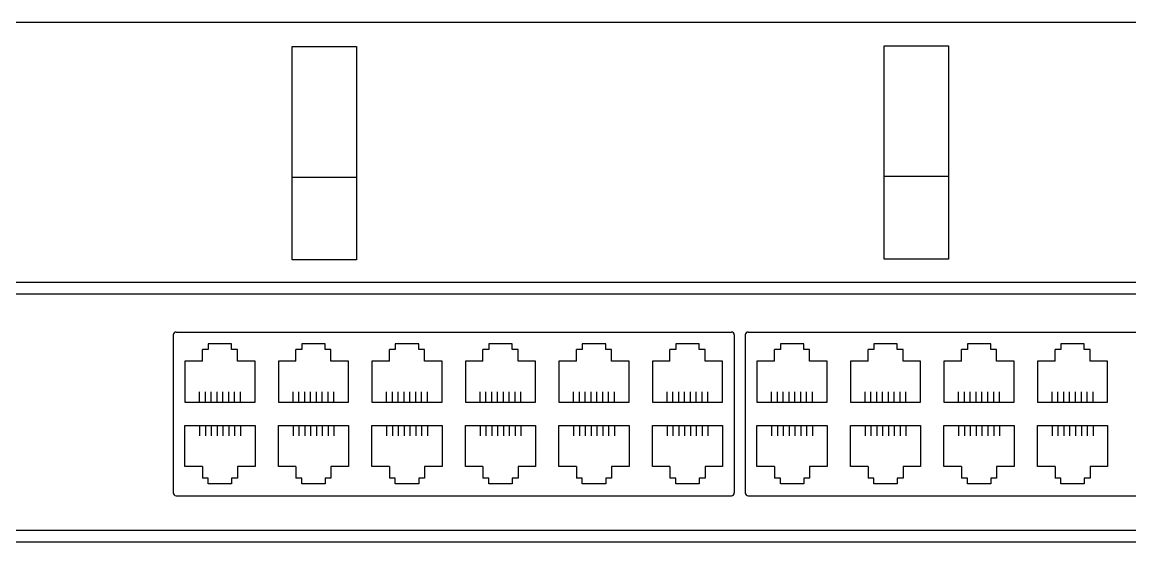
# Model space of a CAD drawing. Extents: x -260425 to 1294666, y -169889 to -2349.
# Drawn here: x 1000060 to 1001955, y -25798 to -24909 of the extents above; entities that cross this region are included whole.
import ezdxf
from ezdxf.enums import TextEntityAlignment as Align

# ---------------------------------------------------------------- set-up
doc = ezdxf.new("R2010")
doc.units = 0
doc.header["$LTSCALE"] = 100
doc.styles.add('1ISOCPEUR', font='isocpeui.ttf', dxfattribs={"height": 250})

# ---------------------------------------------------------------- blocks, each defined once
blk = doc.blocks.new('*U214')
at = {"color": 0, "linetype": 'ByBlock', "lineweight": -2}
for p, q in [((174.5, 22.22), (625.5, 22.22)), ((394.48, 18.06), (405.52, 18.06)), ((394.48, -18.44), (394.48, 18.06)), ((405.52, 18.06), (405.52, -18.44)), ((495.78, 18.19), (506.81, 18.19)), ((495.78, -18.31), (495.78, 18.19)), ((506.81, 18.19), (506.81, -18.31)), ((394.48, -4.28), (405.52, -4.28)), ((495.78, -4.15), (506.81, -4.15)), ((405.52, -18.44), (394.48, -18.44)), ((506.81, -18.31), (495.78, -18.31)), ((174.5, -22.23), (625.5, -22.23))]:
    blk.add_line(p, q, dxfattribs=at)
at = {"color": 0, "lineweight": -2, "style": '1ISOCPEUR', "oblique": 15, "flags": 8}
blk.add_attdef('НАИМЕНОВАНИЕ', text='', height=25, dxfattribs=at).set_placement((750, 10.43), align=Align.MIDDLE_LEFT)
blk = doc.blocks.new("19'' коннектор 8P8C")
at = {"color": 0, "linetype": 'ByBlock', "lineweight": -2}
for p, q in [((-6, 6.5), (-6, 10)), ((-6, 3), (-6, 10)), ((-6, 10), (6, 10)), ((-3.5, 10), (-3.5, 8.25)), ((-2.5, 10), (-2.5, 8.25)), ((-1.5, 10), (-1.5, 8.25)), ((-0.5, 10), (-0.5, 8.25)), ((0.5, 10), (0.5, 8.25)), ((1.5, 10), (1.5, 8.25)), ((2.5, 10), (2.5, 8.25)), ((3.5, 10), (3.5, 8.25)), ((6, 10), (6, 3)), ((-3, 3), (-6, 3)), ((-3, 3), (-3, 1)), ((3, 3), (3, 1)), ((6, 3), (3, 3)), ((-2, 1), (-3, 1)), ((-2, 0), (-2, 1)), ((2, 0), (-2, 0)), ((2, 1), (2, 0)), ((3, 1), (2, 1))]:
    blk.add_line(p, q, dxfattribs=at)
blk = doc.blocks.new('*U219')
at = {"color": 0, "linetype": 'ByBlock', "lineweight": -2}
for p, q in [((174.5, 22.22), (625.5, 22.22)), ((178.5, 20.22), (558.19, 20.22)), ((374.65, 13.67), (469.65, 13.67)), ((472.53, 13.67), (567.53, 13.67)), ((374.15, 13.17), (374.15, -13.83)), ((470.15, 13.17), (470.15, -13.83)), ((472.03, 13.17), (472.03, -13.83)), ((374.65, -14.33), (469.65, -14.33)), ((472.53, -14.33), (567.53, -14.33)), ((178.5, -20.23), (621.5, -20.23)), ((174.5, -22.23), (625.5, -22.23))]:
    blk.add_line(p, q, dxfattribs=at)
for centre, start, end in [((374.65, 13.17), 90, 180), ((469.65, 13.17), 0, 90), ((472.53, 13.17), 90, 180), ((374.65, -13.83), 180, 270), ((469.65, -13.83), 270, 0), ((472.53, -13.83), 180, 270)]:
    blk.add_arc(centre, 0.5, start, end, dxfattribs=at)
at = {"color": 0, "linetype": 'ByBlock', "lineweight": -2, "xscale": -1, "rotation": 180}
for p in [(382.15, 11.67), (398.15, 11.67), (414.15, 11.67), (430.15, 11.67), (446.15, 11.67), (462.15, 11.67), (480.03, 11.67), (496.03, 11.67), (512.03, 11.67), (528.03, 11.67)]:
    blk.add_blockref("19'' коннектор 8P8C", p, dxfattribs=at)
at = {"color": 0, "linetype": 'ByBlock', "lineweight": -2}
for p in [(382.15, -12.33), (398.15, -12.33), (414.15, -12.33), (430.15, -12.33), (446.15, -12.33), (462.15, -12.33), (480.03, -12.33), (496.03, -12.33), (512.03, -12.33), (528.03, -12.33)]:
    blk.add_blockref("19'' коннектор 8P8C", p, dxfattribs=at)
at = {"color": 0, "lineweight": -2, "style": '1ISOCPEUR', "oblique": 15, "flags": 8}
blk.add_attdef('НАИМЕНОВАНИЕ', text='', height=25, dxfattribs=at).set_placement((750, 13.46), align=Align.MIDDLE_LEFT)

msp = doc.modelspace()

# ---------------------------------------------------------------- block references
at = {"xscale": 10, "yscale": 10, "zscale": 10}
for name, p in [('*U214', (996576.7, -25130.9)), ('*U219', (996576.7, -25575.4)), ('*U214', (996576.7, -26019.9))]:
    msp.add_blockref(name, p, dxfattribs=at)

doc.saveas('drawing.dxf')
